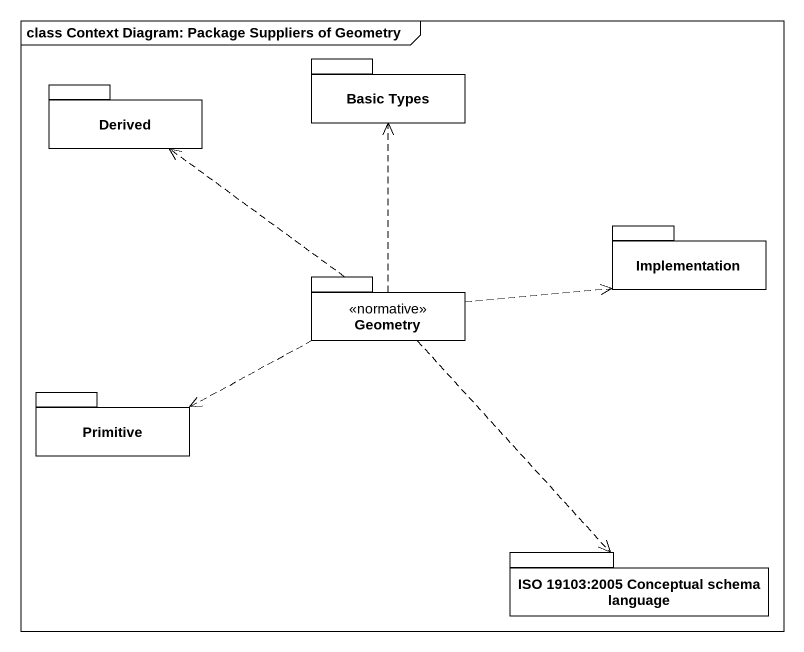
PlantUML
@startuml
mainframe class Context Diagram: Package Suppliers of Geometry
package Derived {
}
package "Basic Types" as Basic_Types {
}
package Implementation {
}
package Geometry <<normative>> {
}
package Primitive {
}
package "ISO 19103:2005 Conceptual schema language" as ISO_19103_2005_Conceptual {
}
Geometry .up.> Derived
Geometry .up.> Basic_Types
Geometry .right.> Implementation
Geometry .left.> Primitive
Geometry ..> ISO_19103_2005_Conceptual
@enduml
